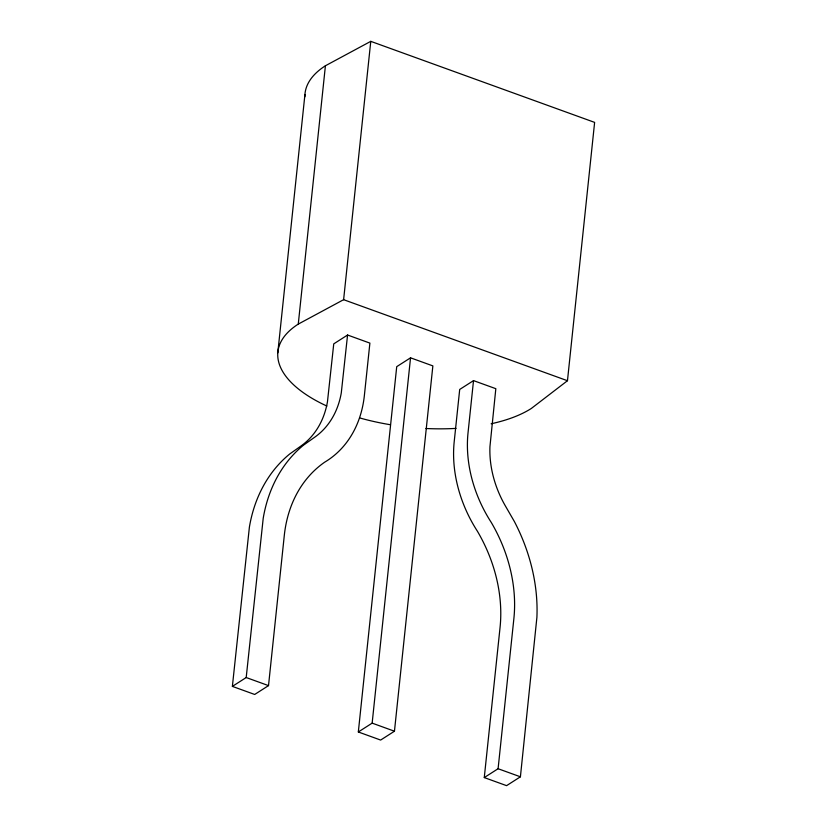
<?xml version="1.0" encoding="UTF-8"?>
<svg xmlns="http://www.w3.org/2000/svg" width="827" height="827" viewBox="0 0 827 827"><rect width="100%" height="100%" fill="white"/><g stroke="black" fill="none" stroke-linecap="round" stroke-linejoin="round"><path stroke-width="1.24" d="M232.377 686.389L249.392 527.13A166.527 130.325 57.4 0 1 289.667 454.023L301.297 445.774A96.015 75.143 57.4 0 0 327.471 401.684L333.746 343.867L347.567 335.018L369.886 343.102L364.397 395.285A122.396 95.787 57.4 0 1 324.691 462.169A140.145 109.681 57.4 0 0 284.292 535.482L268.517 685.614L254.695 694.463L232.377 686.389L246.198 677.54L263.213 518.291A166.527 130.325 57.4 0 1 303.488 445.174L315.118 436.925A96.015 75.143 57.4 0 0 341.293 392.846L347.567 335.018M277.789 352.85L304.936 94.516M326.872 406.047A137.675 61.219 6 0 1 298.268 324.101L325.414 65.767L370.765 41.35L594.623 122.386L567.467 380.72L531.316 408.466A137.675 61.219 6 0 1 491.145 423.765M298.268 324.101L343.618 299.684L370.765 41.35M358.329 731.978L396.722 366.661L410.543 357.822L432.862 365.896L394.458 731.213L380.637 740.062L358.329 731.978L372.15 723.129L410.543 357.822M473.52 380.616L468.03 432.8A122.396 95.787 57.4 0 0 491.29 522.478A140.145 109.681 57.4 0 1 513.877 618.596L498.092 768.728L484.271 777.576L506.589 785.65L520.41 776.801L536.899 617.366A166.527 130.325 57.4 0 0 514.373 521.517L505.276 505.762A96.015 75.143 57.4 0 1 489.946 446.652L495.828 388.69L473.52 380.616L459.698 389.455L454.209 441.649A122.396 95.787 57.4 0 0 477.468 531.327A140.145 109.681 57.4 0 1 500.056 627.435L484.271 777.576M343.618 299.684L567.467 380.72M246.198 677.54L268.517 685.614M372.15 723.129L394.458 731.213M498.092 768.728L520.41 776.801M456.039 428.386A137.675 61.219 6 0 1 425.915 428.5M390.179 424.696A137.675 61.219 6 0 1 359.611 417.914M304.874 96.811A137.675 61.219 6 0 1 325.414 65.767"/></g></svg>
